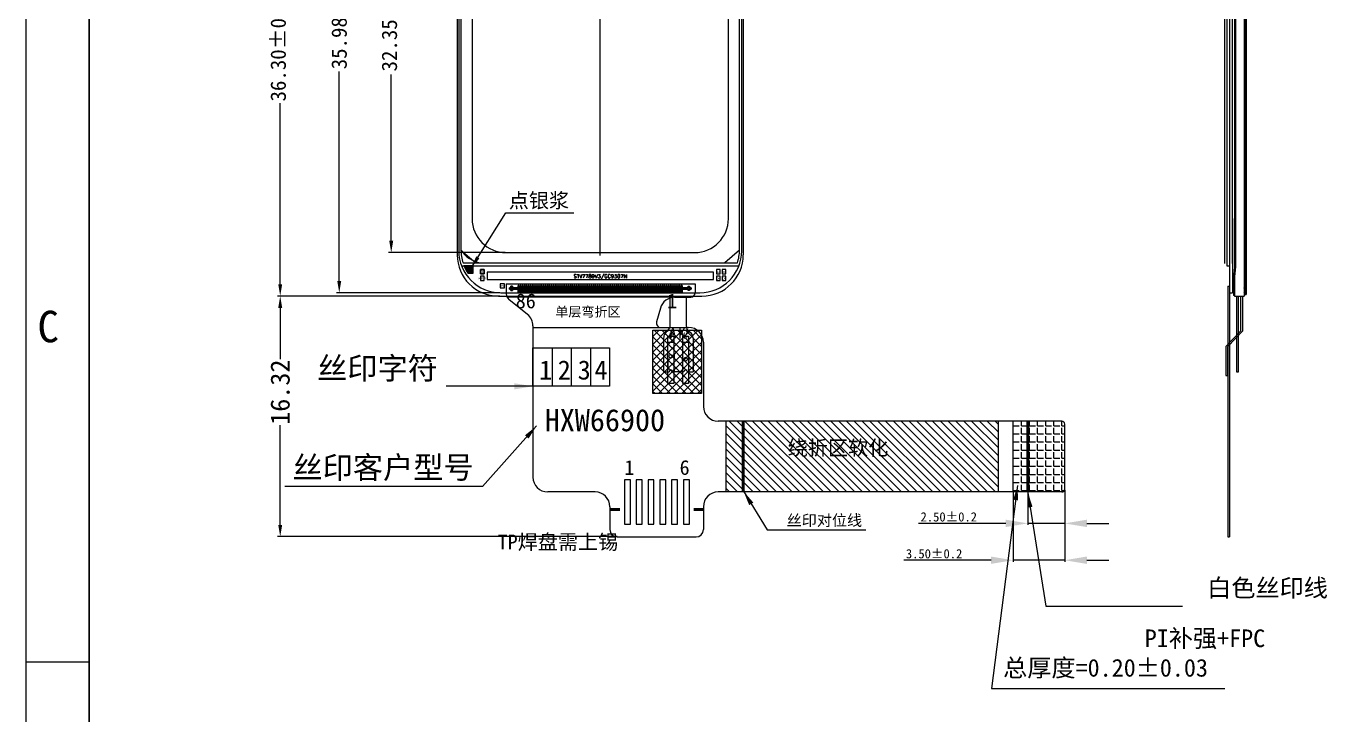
# Model space of a CAD drawing. Header units: inches. Extents: x 153 to 1143, y -4327 to -277.
# Drawn here: x 153.1 to 241.4, y -372.8 to -326.1 of the extents above; entities that cross this region are included whole.
import ezdxf

# ---------------------------------------------------------------- set-up
doc = ezdxf.new("R2010")
doc.units = ezdxf.units.IN
doc.header["$MEASUREMENT"] = 0
doc.linetypes.add('ACISOTGB', pattern=[9, 4, -1, 1, -1, 1, -1])
for name, color, linetype in [('', 7, 'Continuous'), ('5剖面线层', 2, 'Continuous'), ('dim', 4, 'Continuous'), ('din', 6, 'Continuous'), ('FPC', 50, 'Continuous'), ('GATE.drawing', 3, 'Continuous'), ('ITO.drawing', 6, 'Continuous'), ('LAYOUT.drawing', 3, 'Continuous'), ('OUTLINE.drawing', 5, 'Continuous')]:
    doc.layers.add(name, color=color, linetype=linetype)
doc.layers.add('BLU', color=2, linetype='Continuous', lineweight=5)
doc.styles.add('NOTE', font='ROMANS.shx', dxfattribs={"width": 0.8, "bigfont": 'EXTFONT.shx'})
doc.styles.get("Standard").update_dxf_attribs({"font": 'txt', "bigfont": 'gbcbig.shx'})
doc.styles.add('STYLE1', font='SimSun.ttf')
doc.styles.add('TITLE', font='arial.ttf')
doc.styles.add('宋体', font='SimSun.ttf')
doc.styles.add('汉字', font='SimSun.ttf')
doc.dimstyles.new('ISO-25$0', dxfattribs={"dimscale": 0.5, "dimtxt": 2, "dimasz": 3, "dimexe": 0.2, "dimexo": 0.1, "dimgap": 0.2, "dimtad": 1, "dimzin": 1, "dimdsep": 46, "dimtxsty": 'Standard', "dimcen": 2.5, "dimclrd": 3, "dimclre": 3, "dimclrt": 3, "dimadec": 0, "dimazin": 0, "dimtfac": 1, "dimtmove": 0, "dimatfit": 0, "dimfxl": 0.8, "dimlwd": 13, "dimlwe": 13, "dimarcsym": 0})
doc.dimstyles.new('ISO-25$7', dxfattribs={"dimscale": 0.5, "dimtxt": 2.5, "dimasz": 2, "dimexe": 0.65, "dimexo": 0, "dimtad": 0, "dimdsep": 46, "dimtxsty": 'TITLE', "dimcen": 1.6, "dimclrd": 7, "dimclre": 73, "dimclrt": 7, "dimazin": 0, "dimtfac": 1, "dimtofl": 0, "dimtmove": 0, "dimatfit": 0, "dimfxl": 1, "dimtolj": 1, "dimlwd": 9, "dimlwe": 9, "dimarcsym": 0})
doc.dimstyles.get("Standard").update_dxf_attribs({"dimtxt": 0.18, "dimasz": 0.18, "dimexe": 0.18, "dimexo": 0.0625, "dimgap": 0.09, "dimtad": 0, "dimtih": 1, "dimtoh": 1, "dimdec": 4, "dimzin": 0, "dimdsep": 46, "dimtxsty": 'Standard', "dimcen": 0.09, "dimadec": 0, "dimazin": 0, "dimtfac": 1, "dimtdec": 4, "dimtofl": 0, "dimtmove": 0, "dimatfit": 3, "dimfxl": 1, "dimtolj": 1, "dimtzin": 0, "dimarcsym": 0})
doc.dimstyles.new('STANDARD$7', dxfattribs={"dimtxt": 1.5, "dimasz": 1.25, "dimexe": 0.25, "dimexo": 0.25, "dimgap": 0.25, "dimtad": 0, "dimzin": 0, "dimdsep": 46, "dimtxsty": 'NOTE', "dimcen": 0.5, "dimclrd": 256, "dimclre": 5, "dimclrt": 256, "dimazin": 0, "dimtfac": 1, "dimtmove": 0, "dimatfit": 1, "dimfxl": 1, "dimtolj": 1, "dimtzin": 0, "dimarcsym": 1})
pattern_1 = [(45, (-342.711534, -1038.217596), (-0.01767766953, 0.01767766953), []), (45, (-342.693856, -1038.217596), (-0.01767766953, 0.01767766953), [0.0125, -0.00625])]

# ---------------------------------------------------------------- blocks, each defined once
blk = doc.blocks.new('*D5')
at = {"color": 3, "lineweight": -2, "transparency": 16777216}
for p, q in [((185.282, -344.392), (170.206, -344.392)), ((170.386, -345.192), (170.386, -348.672)), ((170.386, -359.908), (170.386, -353.149)), ((193.246, -360.708), (170.206, -360.708))]:
    blk.add_line(p, q, dxfattribs=at)
at = {"color": 3, "transparency": 16777216}
for points in [[(170.253, -345.192), (170.52, -345.192), (170.386, -344.392)], [(170.253, -359.908), (170.52, -359.908), (170.386, -360.708)]]:
    blk.add_solid(points, dxfattribs=at)
at = {"layer": 'Defpoints', "color": 0, "transparency": 16777216}
for p in [(185.345, -344.392), (170.386, -360.708), (193.309, -360.708)]:
    blk.add_point(p, dxfattribs=at)
at = {"color": 3, "transparency": 16777216, "insert": (170.386, -350.911), "char_height": 1.3, "attachment_point": 5, "rotation": 90, "style": '宋体'}
blk.add_mtext('\\A1;16.32', dxfattribs=at)
blk = doc.blocks.new('*D8')
at = {"color": 3, "lineweight": -2, "transparency": 16777216}
for p, q in [((185.571, -308.092), (170.206, -308.092)), ((170.386, -308.892), (170.386, -321.181)), ((170.386, -343.592), (170.386, -331.304)), ((185.282, -344.392), (170.206, -344.392))]:
    blk.add_line(p, q, dxfattribs=at)
at = {"color": 3, "transparency": 16777216}
for points in [[(170.253, -308.892), (170.52, -308.892), (170.386, -308.092)], [(170.253, -343.592), (170.52, -343.592), (170.386, -344.392)]]:
    blk.add_solid(points, dxfattribs=at)
at = {"layer": 'Defpoints', "color": 0, "transparency": 16777216}
for p in [(185.634, -308.092), (170.386, -344.392), (185.345, -344.392)]:
    blk.add_point(p, dxfattribs=at)
at = {"color": 3, "transparency": 16777216, "insert": (170.386, -326.242), "char_height": 1.3, "attachment_point": 5, "rotation": 90, "style": '宋体'}
blk.add_mtext('\\A1;{\\H0.8x;36.30%%P0.1(BL)}', dxfattribs=at)
blk = doc.blocks.new('*D9')
at = {"color": 3, "lineweight": -2, "transparency": 16777216}
for p, q in [((185.329, -308.191), (174.207, -308.191)), ((174.387, -308.991), (174.387, -323.204)), ((174.387, -343.373), (174.387, -329.161)), ((185.282, -344.173), (174.207, -344.173))]:
    blk.add_line(p, q, dxfattribs=at)
at = {"color": 3, "transparency": 16777216}
for points in [[(174.254, -308.991), (174.521, -308.991), (174.387, -308.191)], [(174.254, -343.373), (174.521, -343.373), (174.387, -344.173)]]:
    blk.add_solid(points, dxfattribs=at)
at = {"layer": 'Defpoints', "color": 0, "transparency": 16777216}
for p in [(185.391, -308.191), (174.387, -344.173), (185.345, -344.173)]:
    blk.add_point(p, dxfattribs=at)
at = {"color": 3, "transparency": 16777216, "insert": (174.387, -326.182), "char_height": 1.3, "attachment_point": 5, "rotation": 90, "style": '宋体'}
blk.add_mtext('\\A1;{\\H0.8x;35.98LCD}', dxfattribs=at)
blk = doc.blocks.new('*D10')
at = {"color": 3, "lineweight": -2, "transparency": 16777216}
for p, q in [((185.701, -309.091), (177.733, -309.091)), ((177.913, -309.891), (177.913, -321.168)), ((177.913, -340.643), (177.913, -329.367)), ((185.632, -341.443), (177.733, -341.443))]:
    blk.add_line(p, q, dxfattribs=at)
at = {"color": 3, "transparency": 16777216}
for points in [[(177.78, -309.891), (178.046, -309.891), (177.913, -309.091)], [(177.78, -340.643), (178.046, -340.643), (177.913, -341.443)]]:
    blk.add_solid(points, dxfattribs=at)
at = {"layer": 'Defpoints', "color": 0, "transparency": 16777216}
for p in [(185.764, -309.091), (177.913, -341.443), (185.695, -341.443)]:
    blk.add_point(p, dxfattribs=at)
at = {"color": 3, "transparency": 16777216, "insert": (177.913, -325.267), "char_height": 1.3, "attachment_point": 5, "rotation": 90, "style": '宋体'}
blk.add_mtext('\\A1;{\\H0.8x;32.35LCD/AA}', dxfattribs=at)
blk = doc.blocks.new('et_pad')
at = {"layer": 'GATE.drawing', "color": 3}
blk.add_lwpolyline([(-0.125, -0.15), (0.125, -0.15), (0.125, 0.15), (-0.125, 0.15), (-0.125, -0.15)], close=True, dxfattribs=at)
blk = doc.blocks.new('plg_left')
at = {"layer": 'OUTLINE.drawing'}
blk.add_lwpolyline([(0.07863, 1.57643), (0.32863, 1.57643), (0.32863, 1.87643), (0.07863, 1.87643), (0.07863, 1.57643)], close=True, dxfattribs=at)
for p in [(0.20363, 1.72643), (0.20363, 1.27643)]:
    blk.add_blockref('et_pad', p)
at = {"rotation": 90}
blk.add_blockref('et_pad', (1.56653, 0.77143), dxfattribs=at)
blk = doc.blocks.new('plg_right')
at = {"row_count": 2, "column_count": 2, "row_spacing": 0.45, "column_spacing": 0.4}
blk.add_blockref('et_pad', (-0.04479, -0.06656), dxfattribs=at)
blk = doc.blocks.new('A$C1F9D72D8')
at = {"layer": '5剖面线层'}
h = blk.add_hatch(color=3, dxfattribs=at)
h.dxf.hatch_style = 1
h.paths.add_polyline_path([(-9.24452, -17.076), (-9.24222, -17.08161), (-9.23907, -17.08927), (-9.2359, -17.09689), (-9.23268, -17.10455), (-9.22948, -17.11211), (-9.22621, -17.11977), (-9.22291, -17.12745), (-9.21964, -17.13497), (-9.21632, -17.14256), (-9.21298, -17.15014), (-9.20962, -17.15767), (-9.20619, -17.1653), (-9.20278, -17.17284), (-9.19935, -17.18037), (-9.19589, -17.18791), (-9.19242, -17.19538), (-9.18891, -17.20289), (-9.18538, -17.21038), (-9.18183, -17.21786), (-9.17823, -17.22537), (-9.17464, -17.23283), (-9.17101, -17.24028), (-9.16739, -17.24769), (-9.16001, -17.26257), (-9.1563, -17.26997), (-9.15257, -17.27736), (-9.14882, -17.28471), (-9.14504, -17.29208), (-9.14125, -17.29941), (-9.13741, -17.30678), (-9.13352, -17.31418), (-9.12966, -17.32151), (-9.1258, -17.32875), (-9.1219, -17.33602), (-9.11794, -17.34334), (-9.11396, -17.35065), (-9.10998, -17.35791), (-9.10597, -17.36516), (-9.10193, -17.37243), (-9.0979, -17.37963), (-9.09385, -17.3868), (-9.08976, -17.394), (-9.08566, -17.40116), (-9.0815, -17.40836), (-9.0773, -17.41559), (-9.07312, -17.42275), (-9.06893, -17.42985), (-9.06471, -17.43697), (-9.06047, -17.44408), (-9.05622, -17.45115), (-9.05191, -17.45826), (-9.04759, -17.46534), (-9.04328, -17.47236), (-9.0389, -17.47944), (-9.03451, -17.48649), (-9.03013, -17.49348), (-9.02573, -17.50045), (-9.02124, -17.50751), (-9.01676, -17.51451), (-9.0123, -17.52144), (-9.00782, -17.52837), (-9.00327, -17.53533), (-8.99874, -17.54222), (-8.99415, -17.54915), (-8.98955, -17.55608), (-8.98496, -17.56292), (-8.98031, -17.56982), (-8.97611, -17.576), (-8.6275, -17.576), (-8.6275, -17.076)])
at = {"layer": '', "color": 1, "linetype": 'ACISOTGB', "ltscale": 0.1}
for p, q in [((0, -16.176), (0, 16.176)), ((-8.6946, 0), (8.6946, 0))]:
    blk.add_line(p, q, dxfattribs=at)
at = {"layer": '', "color": 4}
blk.add_lwpolyline([(-7.6775, -18.006), (7.6775, -18.006), (7.6775, -17.493), (-7.6775, -17.493)], close=True, dxfattribs=at)
at = {"layer": '', "color": 6}
for points in [[(-5.56, -18.806), (-5.49, -18.806), (-5.49, -18.406), (-5.56, -18.406)], [(-5.43, -18.806), (-5.36, -18.806), (-5.36, -18.406), (-5.43, -18.406)], [(-5.3, -18.806), (-5.23, -18.806), (-5.23, -18.406), (-5.3, -18.406)], [(-5.17, -18.806), (-5.1, -18.806), (-5.1, -18.406), (-5.17, -18.406)], [(-5.04, -18.806), (-4.97, -18.806), (-4.97, -18.406), (-5.04, -18.406)], [(-4.91, -18.806), (-4.84, -18.806), (-4.84, -18.406), (-4.91, -18.406)], [(-4.78, -18.806), (-4.71, -18.806), (-4.71, -18.406), (-4.78, -18.406)], [(-4.65, -18.806), (-4.58, -18.806), (-4.58, -18.406), (-4.65, -18.406)], [(-4.52, -18.806), (-4.45, -18.806), (-4.45, -18.406), (-4.52, -18.406)], [(-4.39, -18.806), (-4.32, -18.806), (-4.32, -18.406), (-4.39, -18.406)], [(-4.26, -18.806), (-4.19, -18.806), (-4.19, -18.406), (-4.26, -18.406)], [(-4.13, -18.806), (-4.06, -18.806), (-4.06, -18.406), (-4.13, -18.406)], [(-4, -18.806), (-3.93, -18.806), (-3.93, -18.406), (-4, -18.406)], [(-3.87, -18.806), (-3.8, -18.806), (-3.8, -18.406), (-3.87, -18.406)], [(-3.74, -18.806), (-3.67, -18.806), (-3.67, -18.406), (-3.74, -18.406)], [(-3.61, -18.806), (-3.54, -18.806), (-3.54, -18.406), (-3.61, -18.406)], [(-3.48, -18.806), (-3.41, -18.806), (-3.41, -18.406), (-3.48, -18.406)], [(-3.35, -18.806), (-3.28, -18.806), (-3.28, -18.406), (-3.35, -18.406)], [(-3.22, -18.806), (-3.15, -18.806), (-3.15, -18.406), (-3.22, -18.406)], [(-3.09, -18.806), (-3.02, -18.806), (-3.02, -18.406), (-3.09, -18.406)], [(-2.96, -18.806), (-2.89, -18.806), (-2.89, -18.406), (-2.96, -18.406)], [(-2.83, -18.806), (-2.76, -18.806), (-2.76, -18.406), (-2.83, -18.406)], [(-2.7, -18.806), (-2.63, -18.806), (-2.63, -18.406), (-2.7, -18.406)], [(-2.57, -18.806), (-2.5, -18.806), (-2.5, -18.406), (-2.57, -18.406)], [(-2.44, -18.806), (-2.37, -18.806), (-2.37, -18.406), (-2.44, -18.406)], [(-2.31, -18.806), (-2.24, -18.806), (-2.24, -18.406), (-2.31, -18.406)], [(-2.18, -18.806), (-2.11, -18.806), (-2.11, -18.406), (-2.18, -18.406)], [(-2.05, -18.806), (-1.98, -18.806), (-1.98, -18.406), (-2.05, -18.406)], [(-1.92, -18.806), (-1.85, -18.806), (-1.85, -18.406), (-1.92, -18.406)], [(-1.79, -18.806), (-1.72, -18.806), (-1.72, -18.406), (-1.79, -18.406)], [(-1.66, -18.806), (-1.59, -18.806), (-1.59, -18.406), (-1.66, -18.406)], [(-1.53, -18.806), (-1.46, -18.806), (-1.46, -18.406), (-1.53, -18.406)], [(-1.4, -18.806), (-1.33, -18.806), (-1.33, -18.406), (-1.4, -18.406)], [(-1.27, -18.806), (-1.2, -18.806), (-1.2, -18.406), (-1.27, -18.406)], [(-1.14, -18.806), (-1.07, -18.806), (-1.07, -18.406), (-1.14, -18.406)], [(-1.01, -18.806), (-0.94, -18.806), (-0.94, -18.406), (-1.01, -18.406)], [(-0.88, -18.806), (-0.81, -18.806), (-0.81, -18.406), (-0.88, -18.406)], [(-0.75, -18.806), (-0.68, -18.806), (-0.68, -18.406), (-0.75, -18.406)], [(-0.62, -18.806), (-0.55, -18.806), (-0.55, -18.406), (-0.62, -18.406)], [(-0.49, -18.806), (-0.42, -18.806), (-0.42, -18.406), (-0.49, -18.406)], [(-0.36, -18.806), (-0.29, -18.806), (-0.29, -18.406), (-0.36, -18.406)], [(-0.23, -18.806), (-0.16, -18.806), (-0.16, -18.406), (-0.23, -18.406)], [(-0.1, -18.806), (-0.03, -18.806), (-0.03, -18.406), (-0.1, -18.406)], [(0.03, -18.806), (0.1, -18.806), (0.1, -18.406), (0.03, -18.406)], [(0.16, -18.806), (0.23, -18.806), (0.23, -18.406), (0.16, -18.406)], [(0.29, -18.806), (0.36, -18.806), (0.36, -18.406), (0.29, -18.406)], [(0.42, -18.806), (0.49, -18.806), (0.49, -18.406), (0.42, -18.406)], [(0.55, -18.806), (0.62, -18.806), (0.62, -18.406), (0.55, -18.406)], [(0.68, -18.806), (0.75, -18.806), (0.75, -18.406), (0.68, -18.406)], [(0.81, -18.806), (0.88, -18.806), (0.88, -18.406), (0.81, -18.406)], [(0.94, -18.806), (1.01, -18.806), (1.01, -18.406), (0.94, -18.406)], [(1.07, -18.806), (1.14, -18.806), (1.14, -18.406), (1.07, -18.406)], [(1.2, -18.806), (1.27, -18.806), (1.27, -18.406), (1.2, -18.406)], [(1.33, -18.806), (1.4, -18.806), (1.4, -18.406), (1.33, -18.406)], [(1.46, -18.806), (1.53, -18.806), (1.53, -18.406), (1.46, -18.406)], [(1.59, -18.806), (1.66, -18.806), (1.66, -18.406), (1.59, -18.406)], [(1.72, -18.806), (1.79, -18.806), (1.79, -18.406), (1.72, -18.406)], [(1.85, -18.806), (1.92, -18.806), (1.92, -18.406), (1.85, -18.406)], [(1.98, -18.806), (2.05, -18.806), (2.05, -18.406), (1.98, -18.406)], [(2.11, -18.806), (2.18, -18.806), (2.18, -18.406), (2.11, -18.406)], [(2.24, -18.806), (2.31, -18.806), (2.31, -18.406), (2.24, -18.406)], [(2.37, -18.806), (2.44, -18.806), (2.44, -18.406), (2.37, -18.406)], [(2.5, -18.806), (2.57, -18.806), (2.57, -18.406), (2.5, -18.406)], [(2.63, -18.806), (2.7, -18.806), (2.7, -18.406), (2.63, -18.406)], [(2.76, -18.806), (2.83, -18.806), (2.83, -18.406), (2.76, -18.406)], [(2.89, -18.806), (2.96, -18.806), (2.96, -18.406), (2.89, -18.406)], [(3.02, -18.806), (3.09, -18.806), (3.09, -18.406), (3.02, -18.406)], [(3.15, -18.806), (3.22, -18.806), (3.22, -18.406), (3.15, -18.406)], [(3.28, -18.806), (3.35, -18.806), (3.35, -18.406), (3.28, -18.406)], [(3.41, -18.806), (3.48, -18.806), (3.48, -18.406), (3.41, -18.406)], [(3.54, -18.806), (3.61, -18.806), (3.61, -18.406), (3.54, -18.406)], [(3.67, -18.806), (3.74, -18.806), (3.74, -18.406), (3.67, -18.406)], [(3.8, -18.806), (3.87, -18.806), (3.87, -18.406), (3.8, -18.406)], [(3.93, -18.806), (4, -18.806), (4, -18.406), (3.93, -18.406)], [(4.06, -18.806), (4.13, -18.806), (4.13, -18.406), (4.06, -18.406)], [(4.19, -18.806), (4.26, -18.806), (4.26, -18.406), (4.19, -18.406)], [(4.32, -18.806), (4.39, -18.806), (4.39, -18.406), (4.32, -18.406)], [(4.45, -18.806), (4.52, -18.806), (4.52, -18.406), (4.45, -18.406)], [(4.58, -18.806), (4.65, -18.806), (4.65, -18.406), (4.58, -18.406)], [(4.71, -18.806), (4.78, -18.806), (4.78, -18.406), (4.71, -18.406)], [(4.84, -18.806), (4.91, -18.806), (4.91, -18.406), (4.84, -18.406)], [(4.97, -18.806), (5.04, -18.806), (5.04, -18.406), (4.97, -18.406)], [(5.1, -18.806), (5.17, -18.806), (5.17, -18.406), (5.1, -18.406)], [(5.23, -18.806), (5.3, -18.806), (5.3, -18.406), (5.23, -18.406)], [(5.36, -18.806), (5.43, -18.806), (5.43, -18.406), (5.36, -18.406)], [(5.49, -18.806), (5.56, -18.806), (5.56, -18.406), (5.49, -18.406)]]:
    blk.add_lwpolyline(points, close=True, dxfattribs=at)
at = {"color": 6}
blk.add_lwpolyline([(-8.1275, -17.326), (-7.8775, -17.326), (-7.8775, -17.626), (-8.1275, -17.626)], close=True, dxfattribs=at)
at = {"layer": 'GATE.drawing', "color": 3}
blk.add_lwpolyline([(-9.24452, -17.076), (-9.24222, -17.08161), (-9.23907, -17.08927), (-9.2359, -17.09689), (-9.23268, -17.10455), (-9.22948, -17.11211), (-9.22621, -17.11977), (-9.22291, -17.12745), (-9.21964, -17.13497), (-9.21632, -17.14256), (-9.21298, -17.15014), (-9.20962, -17.15767), (-9.20619, -17.1653), (-9.20278, -17.17284), (-9.19935, -17.18037), (-9.19589, -17.18791), (-9.19242, -17.19538), (-9.18891, -17.20289), (-9.18538, -17.21038), (-9.18183, -17.21786), (-9.17823, -17.22537), (-9.17464, -17.23283), (-9.17101, -17.24028), (-9.16739, -17.24769), (-9.16001, -17.26257), (-9.1563, -17.26997), (-9.15257, -17.27736), (-9.14882, -17.28471), (-9.14504, -17.29208), (-9.14125, -17.29941), (-9.13741, -17.30678), (-9.13352, -17.31418), (-9.12966, -17.32151), (-9.1258, -17.32875), (-9.1219, -17.33602), (-9.11794, -17.34334), (-9.11396, -17.35065), (-9.10998, -17.35791), (-9.10597, -17.36516), (-9.10193, -17.37243), (-9.0979, -17.37963), (-9.09385, -17.3868), (-9.08976, -17.394), (-9.08566, -17.40116), (-9.0815, -17.40836), (-9.0773, -17.41559), (-9.07312, -17.42275), (-9.06893, -17.42985), (-9.06471, -17.43697), (-9.06047, -17.44408), (-9.05622, -17.45115), (-9.05191, -17.45826), (-9.04759, -17.46534), (-9.04328, -17.47236), (-9.0389, -17.47944), (-9.03451, -17.48649), (-9.03013, -17.49348), (-9.02573, -17.50045), (-9.02124, -17.50751), (-9.01676, -17.51451), (-9.0123, -17.52144), (-9.00782, -17.52837), (-9.00327, -17.53533), (-8.99874, -17.54222), (-8.99415, -17.54915), (-8.98955, -17.55608), (-8.98496, -17.56292), (-8.98031, -17.56982), (-8.97611, -17.576), (-8.6275, -17.576), (-8.6275, -17.076), (-9.24452, -17.076)], close=True, dxfattribs=at)
at = {"layer": 'ITO.drawing', "color": 3}
blk.add_lwpolyline([(-8.72523, -17.076), (-9.24337, -17.0788), (-9.24452, -17.076), (-9.24222, -17.08161), (-9.23907, -17.08927), (-9.2359, -17.09689), (-9.23268, -17.10455), (-9.22948, -17.11211), (-9.22621, -17.11977), (-9.22291, -17.12745), (-9.21964, -17.13497), (-9.21632, -17.14256), (-9.21298, -17.15014), (-9.20962, -17.15767), (-9.20619, -17.1653), (-9.20278, -17.17284), (-9.19935, -17.18037), (-9.19589, -17.18791), (-9.19242, -17.19538), (-9.18891, -17.20289), (-9.18538, -17.21038), (-9.18183, -17.21786), (-9.17823, -17.22537), (-9.17464, -17.23283), (-9.17101, -17.24028), (-9.16739, -17.24769), (-9.16001, -17.26257), (-9.1563, -17.26997), (-9.15257, -17.27736), (-9.14882, -17.28471), (-9.14504, -17.29208), (-9.14125, -17.29941), (-9.13741, -17.30678), (-9.13352, -17.31418), (-9.12966, -17.32151), (-9.1258, -17.32875), (-9.1219, -17.33602), (-9.11794, -17.34334), (-9.11396, -17.35065), (-9.10998, -17.35791), (-9.10597, -17.36516), (-9.10193, -17.37243), (-9.0979, -17.37963), (-9.09385, -17.3868), (-9.08976, -17.394), (-9.08566, -17.40116), (-9.0815, -17.40836), (-9.0773, -17.41559), (-9.07312, -17.42275), (-9.06893, -17.42985), (-9.06471, -17.43697), (-9.06047, -17.44408), (-9.05622, -17.45115), (-9.05191, -17.45826), (-9.04759, -17.46534), (-9.04328, -17.47236), (-9.0389, -17.47944), (-9.03451, -17.48649), (-9.03013, -17.49348), (-9.02573, -17.50045), (-9.02124, -17.50751), (-9.01676, -17.51451), (-9.0123, -17.52144), (-9.00782, -17.52837), (-9.00327, -17.53533), (-8.99874, -17.54222), (-8.99415, -17.54915), (-8.98955, -17.55608), (-8.98496, -17.56292), (-8.98031, -17.56982), (-8.97611, -17.576), (-8.6275, -17.576), (-8.6275, -17.076), (-8.72523, -17.076)], close=True, dxfattribs=at)
at = {"layer": 'LAYOUT.drawing', "color": 6}
for p, q in [((6.7446, 17.076), (-6.7446, 17.076)), ((6.7446, 17.076), (-6.7446, 17.076)), ((-9.5946, 14.226), (-9.5946, -16.056)), ((-9.5946, 14.226), (-9.5946, -16.056)), ((9.5946, -16.056), (9.5946, 14.226)), ((9.5946, -16.056), (9.5946, 14.226)), ((-9.40582, -17.076), (9.40582, -17.076)), ((-6.7446, -18.906), (6.7446, -18.906))]:
    blk.add_line(p, q, dxfattribs=at)
for centre, start, end in [((-6.7446, 14.226), 90, 180), ((6.7446, 14.226), 0, 90), ((-6.7446, -16.056), 180, 270), ((6.7446, -16.056), 270, 0)]:
    blk.add_arc(centre, 2.85, start, end, dxfattribs=at)
at = {"layer": 'OUTLINE.drawing', "color": 6}
for p, q in [((6.3946, 16.176), (-6.3946, 16.176)), ((-8.6946, 13.876), (-8.6946, -13.876)), ((8.6946, -13.876), (8.6946, 13.876)), ((-6.3946, -16.176), (6.3946, -16.176))]:
    blk.add_line(p, q, dxfattribs=at)
for points in [[(-5.96, -18.456), (-6.06, -18.456), (-6.06, -18.556), (-6.16, -18.556), (-6.16, -18.656), (-6.06, -18.656), (-6.06, -18.756), (-5.96, -18.756), (-5.96, -18.656), (-5.56, -18.656), (-5.56, -18.556), (-5.96, -18.556), (-5.96, -18.456)], [(5.96, -18.456), (6.06, -18.456), (6.06, -18.556), (6.16, -18.556), (6.16, -18.656), (6.06, -18.656), (6.06, -18.756), (5.96, -18.756), (5.96, -18.656), (5.56, -18.656), (5.56, -18.556), (5.96, -18.556), (5.96, -18.456)]]:
    blk.add_lwpolyline(points, close=True, dxfattribs=at)
for centre, start, end in [((-6.3946, 13.876), 90, 180), ((6.3946, 13.876), 0, 90), ((-6.3946, -13.876), 180, 270), ((6.3946, -13.876), 270, 0)]:
    blk.add_arc(centre, 2.3, start, end, dxfattribs=at)
at = {"color": 6}
for name, p in [('plg_left', (-8.20613, -19.20243)), ('plg_right', (8.04729, -17.85944))]:
    blk.add_blockref(name, p, dxfattribs=at)
at = {"layer": '', "color": 0, "char_height": 1, "width": 0.3898545, "attachment_point": 1}
for s, insert in [('{\\fSimSun|b0|i0|c134|p2;86}', (-5.73296, -18.95543)), ('{\\fSimSun|b0|i0|c134|p2;1}', (4.53408, -18.95543))]:
    blk.add_mtext(s, dxfattribs=dict(at, insert=insert))
at = {"color": 0, "linetype": 'Continuous', "insert": (-9.05519, -17.17798), "char_height": 0.2, "attachment_point": 1}
blk.add_mtext('{\\fMicrosoft YaHei|b0|i0|c134|p34;Ag}', dxfattribs=at)
at = {"color": 6, "linetype": 'Continuous', "attachment_point": 1}
for s, insert, char_height in [('\\fMicrosoft YaHei|b0|i0|c134|p0;GE', (-8.11239, -17.40701), 0.13), ('{\\C1;STV7789V3/}GC9307N', (-1.80792, -17.65838), 0.25), ('\\fMicrosoft YaHei|b0|i0|c134|p0;GO', (7.8775, -17.43243), 0.13), ('\\fMicrosoft YaHei|b0|i0|c134|p0;DG', (8.2775, -17.42756), 0.13), ('\\fMicrosoft YaHei|b0|i0|c134|p0;VCOM', (-8.28665, -17.86192), 0.13), ('\\fMicrosoft YaHei|b0|i0|c134|p0;sw', (-6.74904, -18.35009), 0.13), ('\\fMicrosoft YaHei|b0|i0|c134|p0;DR', (7.89102, -17.86605), 0.13), ('\\fMicrosoft YaHei|b0|i0|c134|p0;DB', (8.29419, -17.85954), 0.13)]:
    blk.add_mtext(s, dxfattribs=dict(at, insert=insert, char_height=char_height))
blk = doc.blocks.new('A$C39B32D12')
at = {"layer": 'BLU', "color": 0, "lineweight": 5}
for p, q in [((-0.3, 3.056), (-0.3, 5.13)), ((0.8, 3.056), (0.8, 5.13)), ((-0.638, 2.586), (-0.512, 2.74)), ((1.138, 2.586), (0.912, 2.74)), ((-0.75, 2.27), (-0.75, 0)), ((-0.45, 1.2), (-0.45, 2)), ((-0.45, 2), (-0.05, 2)), ((-0.05, 2), (-0.05, 1.2)), ((0.55, 2), (0.95, 2)), ((0.55, 1), (0.55, 2)), ((0.95, 2), (0.95, 1)), ((1.25, 2.27), (1.25, 0)), ((-0.45, 0.9), (-0.45, 0.15)), ((-0.05, 0.9), (-0.05, 0.15)), ((0.55, 0.15), (0.55, 0.7)), ((0.875, 0), (1.25, 0)), ((0.95, 0.7), (0.95, 0.15)), ((-0.75, 0), (-0.375, 0))]:
    blk.add_line(p, q, dxfattribs=at)
at = {"layer": 'BLU', "color": 0, "lineweight": 5, "ltscale": 2}
blk.add_lwpolyline([(0.625, 0), (-0.125, 0)], dxfattribs=at)
at = {"layer": 'BLU', "color": 0, "lineweight": 5}
for centre in [(-0.25, 1.05), (0.75, 0.85)]:
    blk.add_circle(centre, 0.125, dxfattribs=at)
for centre, radius, start, end in [((-0.913, 3.239), 0.64, 308.80342, 343.36404), ((1.3, 3.056), 0.5, 180, 219.15389), ((-0.25, 2.27), 0.5, 140.84611, 180), ((0.75, 2.27), 0.5, 0, 39.15389), ((-0.25, 1.05), 0.25, 143.1301, 216.8699), ((-0.25, 1.05), 0.25, 323.1301, 36.8699), ((0.75, 0.85), 0.25, 143.1301, 216.8699), ((0.75, 0.85), 0.25, 323.1301, 36.8699), ((-0.25, 0), 0.25, 143.1301, 180), ((-0.25, 0), 0.125, 0, 180), ((-0.25, 0), 0.25, 0, 36.8699), ((0.75, 0), 0.25, 143.1301, 180), ((0.75, 0), 0.125, 0, 180), ((0.75, 0), 0.25, 0, 36.8699)]:
    blk.add_arc(centre, radius, start, end, dxfattribs=at)
at = {"layer": 'BLU', "color": 0, "lineweight": 5, "style": '宋体'}
for s, p in [('A', (-0.356, 2.255)), ('K', (0.263, 2.252))]:
    blk.add_text(s, height=0.694, dxfattribs=at).set_placement(p)
blk = doc.blocks.new('A$C644366BB')
at = {"color": 0}
for p, q in [((-6.9, 17.175), (6.9, 17.175)), ((-9.7, 14.375), (-9.7, -16.325)), ((9.7, 14.375), (9.7, -16.325)), ((-6.9, -19.125), (6.9, -19.125))]:
    blk.add_line(p, q, dxfattribs=at)
at = {"color": 1}
for p, q in [((0, -16.375), (0, 16.375)), ((-8.9, 0), (8.9, 0))]:
    blk.add_line(p, q, dxfattribs=at)
at = {"color": 0}
for centre, start, end in [((-6.9, 14.375), 90, 180), ((6.9, 14.375), 0, 90), ((-6.9, -16.325), 180, 270), ((6.9, -16.325), 270, 0)]:
    blk.add_arc(centre, 2.8, start, end, dxfattribs=at)
blk = doc.blocks.new('A$C6E5D1AD4')
at = {"layer": 'dim'}
h = blk.add_hatch(dxfattribs=at)
h.set_pattern_fill('ANSI33', color=0, scale=0.1, style=0)
h.set_pattern_definition(pattern_1)
h.paths.add_polyline_path([(0.295, -0.6), (0.345, -0.6), (0.345, -0.1), (0.295, -0.1)])
h = blk.add_hatch(dxfattribs=at)
h.set_pattern_fill('ANSI33', color=0, scale=0.1, style=0)
h.set_pattern_definition(pattern_1)
h.paths.add_polyline_path([(0.295, -36.2), (0.345, -36.2), (0.345, -35.7), (0.295, -35.7)])
at = {"color": 0}
for p, q in [((-0.295, 0), (-0.295, -34.295)), ((-0.295, 0), (0.295, 0)), ((0.295, 0), (0.295, -36.3)), ((0.345, -0.1), (0.345, -36.2)), ((0.445, -0.1), (0.445, -36.2)), ((-0.295, -34.295), (-0.345, -34.995)), ((-0.345, -34.995), (-0.345, -36.3)), ((-0.345, -36.3), (0.295, -36.3))]:
    blk.add_line(p, q, dxfattribs=at)
at = {"color": 5}
for p, q in [((-0.355, -0.05), (-0.355, -34.293)), ((-0.355, -34.293), (-0.405, -34.993)), ((-0.405, -34.993), (-0.405, -36.25)), ((-0.345, -36.25), (-0.405, -36.25))]:
    blk.add_line(p, q, dxfattribs=at)
at = {"layer": 'dim', "color": 5}
blk.add_line((-0.295, -0.05), (-0.355, -0.05), dxfattribs=at)
at = {"layer": 'dim', "color": 0}
for p, q in [((0.295, -0.1), (0.445, -0.1)), ((0.295, -0.6), (0.345, -0.6)), ((-0.418, -34.75), (-0.435, -34.992)), ((-0.435, -34.992), (-0.435, -36.25)), ((-0.418, -34.75), (-0.388, -34.75)), ((0.295, -35.7), (0.345, -35.7)), ((-0.405, -36.25), (-0.435, -36.25)), ((-0.22, -36.3), (-0.22, -41.43)), ((-0.09, -41.43), (-0.09, -36.3)), ((0.295, -36.2), (0.445, -36.2)), ((-0.22, -41.43), (-0.09, -41.43))]:
    blk.add_line(p, q, dxfattribs=at)
blk = doc.blocks.new('*D21')
at = {"layer": 'Defpoints', "color": 0, "transparency": 16777216}
for p in [(220.089, -357.668), (223.589, -357.476), (223.589, -362.307)]:
    blk.add_point(p, dxfattribs=at)
at = {"layer": 'dim', "color": 3, "lineweight": 13, "transparency": 16777216}
for p, q in [((220.089, -357.718), (220.089, -362.407)), ((223.589, -357.526), (223.589, -362.407)), ((218.589, -362.307), (212.683, -362.307)), ((223.589, -362.307), (220.089, -362.307)), ((225.089, -362.307), (226.589, -362.307))]:
    blk.add_line(p, q, dxfattribs=at)
at = {"layer": 'dim', "color": 3, "transparency": 16777216}
for points in [[(218.589, -362.057), (218.589, -362.557), (220.089, -362.307)], [(225.089, -362.057), (225.089, -362.557), (223.589, -362.307)]]:
    blk.add_solid(points, dxfattribs=at)
at = {"layer": 'dim', "color": 3, "transparency": 16777216, "insert": (214.729, -361.872), "char_height": 1, "attachment_point": 5, "style": '宋体'}
blk.add_mtext('{\\H0.625x;3.50%%P0.2}', dxfattribs=at)
blk = doc.blocks.new('*D22')
at = {"layer": 'Defpoints', "color": 0, "transparency": 16777216}
for p in [(221.089, -357.668), (223.589, -357.476), (223.589, -359.808)]:
    blk.add_point(p, dxfattribs=at)
at = {"layer": 'dim', "color": 3, "lineweight": 13, "transparency": 16777216}
for p, q in [((221.089, -357.718), (221.089, -359.908)), ((223.589, -357.526), (223.589, -359.908)), ((219.589, -359.808), (213.675, -359.808)), ((223.589, -359.808), (221.089, -359.808)), ((225.089, -359.808), (226.589, -359.808))]:
    blk.add_line(p, q, dxfattribs=at)
at = {"layer": 'dim', "color": 3, "transparency": 16777216}
for points in [[(219.589, -359.558), (219.589, -360.058), (221.089, -359.808)], [(225.089, -359.558), (225.089, -360.058), (223.589, -359.808)]]:
    blk.add_solid(points, dxfattribs=at)
at = {"layer": 'dim', "color": 3, "transparency": 16777216, "insert": (215.725, -359.372), "char_height": 1, "attachment_point": 5, "style": '宋体'}
blk.add_mtext('{\\H0.625x;2.50%%P0.2}', dxfattribs=at)

msp = doc.modelspace()

# ---------------------------------------------------------------- hatches: boundary and pattern name
h = msp.add_hatch()
h.set_pattern_fill('ANSI37', color=2, scale=3, style=0)
h.set_pattern_definition([(45, (-535.14833, 91.4313), (-0.26516504, 0.26516504), []), (135, (-535.14833, 91.4313), (-0.26516504, -0.26516504), [])])
h.paths.add_polyline_path([(198.961, -346.715), (195.659, -346.715), (195.659, -351), (198.961, -351)])
h = msp.add_hatch()
h.set_pattern_fill('ANGLE', color=4, scale=2, style=0)
h.set_pattern_definition([(0, (-23.5507, -4.48324), (0, 0.55), [0.4, -0.15]), (90, (-23.5507, -4.48324), (-0.55, 3e-17), [0.4, -0.15])])
h.paths.add_polyline_path([(223.389, -352.876, -0.414214), (223.589, -353.076), (223.589, -357.476, -0.414214), (223.389, -357.676), (220.089, -357.676), (220.089, -352.876)])
at = {"layer": 'din'}
h = msp.add_hatch(dxfattribs=at)
h.set_pattern_fill('ANSI31', color=30, scale=3, style=0)
h.set_pattern_definition([(135, (470.0343, 0), (0.26516504, 0.26516504), [])])
h.paths.add_polyline_path([(219.089, -352.876), (219.089, -357.676), (200.597, -357.676), (200.597, -352.876)])
h.paths.add_polyline_path([(212.032, -353.938), (204.554, -353.938), (204.554, -355.749), (212.032, -355.749)], flags=24)

# ---------------------------------------------------------------- linework, layer by layer
at = {"layer": '', "color": 0}
for p, q in [((188.823, -347.912), (188.823, -350.512)), ((190.123, -347.912), (190.123, -350.512)), ((191.423, -347.912), (191.423, -350.512))]:
    msp.add_line(p, q, dxfattribs=at)
at = {"layer": '', "color": 6}
for points in [[(196.683, -347.121), (197.083, -347.121), (197.083, -350.321), (196.683, -350.321)], [(197.683, -347.121), (198.083, -347.121), (198.083, -350.321), (197.683, -350.321)]]:
    msp.add_lwpolyline(points, close=True, dxfattribs=at)
at = {"layer": '', "color": 0}
msp.add_lwpolyline([(187.523, -347.912), (192.723, -347.912), (192.723, -350.512), (187.523, -350.512)], close=True, dxfattribs=at)
at = {"lineweight": 0}
for p, q in [((153.146, -459.068), (153.146, -279.351)), ((157.425, -454.789), (157.425, -283.63)), ((157.425, -283.63), (157.425, -454.789)), ((157.425, -369.21), (153.146, -369.21)), ((155.849, -369.21), (153.146, -369.21)), ((157.282, -369.21), (155.849, -369.21))]:
    msp.add_line(p, q, dxfattribs=at)
at = {"color": 2}
for p, q in [((234.443, -342.193), (234.443, -308.341)), ((234.973, -342.193), (234.973, -308.341))]:
    msp.add_line(p, q, dxfattribs=at)
at = {"color": 6}
for p, q in [((234.573, -308.191), (234.573, -342.343)), ((234.773, -308.191), (234.773, -344.173)), ((234.973, -339.137), (234.973, -344.173)), ((234.573, -342.343), (234.773, -342.343)), ((234.773, -344.173), (234.973, -344.173))]:
    msp.add_line(p, q, dxfattribs=at)
for p, q in [((182.645, -341.273), (183.645, -342.143)), ((201.534, -341.273), (200.533, -342.143)), ((235.508, -344.373), (235.508, -346.773)), ((235.633, -344.373), (235.633, -346.773)), ((235.508, -346.773), (234.523, -347.821)), ((234.648, -347.821), (235.633, -346.773)), ((234.523, -347.821), (234.523, -349.771)), ((234.648, -347.821), (234.648, -349.771)), ((234.648, -349.771), (234.648, -347.821)), ((234.523, -349.771), (234.648, -349.771))]:
    msp.add_line(p, q)
at = {"color": 2}
msp.add_lwpolyline([(198.961, -351), (195.659, -351), (195.659, -346.715), (198.961, -346.715)], close=True, dxfattribs=at)
at = {"const_width": 0.2}
msp.add_lwpolyline([(201.789, -352.876), (201.789, -357.676)], dxfattribs=at)
at = {"color": 4}
msp.add_lwpolyline([(220.089, -357.676), (220.089, -352.876)], dxfattribs=at)
at = {"color": 0, "const_width": 0.2}
for points in [[(221.089, -357.676), (221.089, -352.876)], [(193.431, -358.861), (192.739, -358.861)], [(198.431, -358.861), (199.083, -358.861)]]:
    msp.add_lwpolyline(points, dxfattribs=at)
at = {"color": 1}
for points in [[(193.731, -359.861), (194.131, -359.861), (194.131, -356.861), (193.731, -356.861)], [(194.531, -359.861), (194.931, -359.861), (194.931, -356.861), (194.531, -356.861)], [(195.331, -359.861), (195.731, -359.861), (195.731, -356.861), (195.331, -356.861)], [(196.131, -359.861), (196.531, -359.861), (196.531, -356.861), (196.131, -356.861)], [(196.931, -359.861), (197.331, -359.861), (197.331, -356.861), (196.931, -356.861)], [(197.731, -359.861), (198.131, -359.861), (198.131, -356.861), (197.731, -356.861)]]:
    msp.add_lwpolyline(points, close=True, dxfattribs=at)
msp.add_arc((184.345, -340.133), 2.048, 213.84895, 259.05393)
at = {"layer": 'BLU', "color": 0, "lineweight": 5}
for p, q in [((196.383, -347.251), (196.383, -349.521)), ((196.495, -346.935), (196.621, -346.781)), ((196.683, -348.321), (196.683, -347.521)), ((196.683, -347.521), (197.083, -347.521)), ((197.083, -347.521), (197.083, -348.321)), ((197.683, -347.521), (198.083, -347.521)), ((197.683, -348.521), (197.683, -347.521)), ((198.271, -346.935), (198.045, -346.781)), ((198.083, -347.521), (198.083, -348.521)), ((198.383, -347.251), (198.383, -349.521)), ((196.683, -348.621), (196.683, -349.371)), ((197.083, -348.621), (197.083, -349.371)), ((197.683, -349.371), (197.683, -348.821)), ((198.083, -348.821), (198.083, -349.371)), ((196.383, -349.521), (196.758, -349.521)), ((198.008, -349.521), (198.383, -349.521))]:
    msp.add_line(p, q, dxfattribs=at)
at = {"layer": 'BLU', "color": 0, "lineweight": 5, "ltscale": 2}
msp.add_lwpolyline([(197.758, -349.521), (197.008, -349.521)], dxfattribs=at)
at = {"layer": 'BLU', "color": 0, "lineweight": 5}
for centre in [(196.883, -348.471), (197.883, -348.671)]:
    msp.add_circle(centre, 0.125, dxfattribs=at)
for centre, radius, start, end in [((196.22, -346.282), 0.64, 308.80342, 343.36404), ((198.433, -346.465), 0.5, 180, 219.15389), ((196.883, -347.251), 0.5, 140.84611, 180), ((197.883, -347.251), 0.5, 0, 39.15389), ((196.883, -348.471), 0.25, 143.1301, 216.8699), ((196.883, -348.471), 0.25, 323.1301, 36.8699), ((196.883, -349.521), 0.25, 143.1301, 180), ((196.883, -349.521), 0.25, 0, 36.8699), ((197.883, -348.671), 0.25, 143.1301, 216.8699), ((197.883, -349.521), 0.25, 143.1301, 180), ((197.883, -348.671), 0.25, 323.1301, 36.8699), ((197.883, -349.521), 0.25, 0, 36.8699), ((196.883, -349.521), 0.125, 0, 180), ((197.883, -349.521), 0.125, 0, 180)]:
    msp.add_arc(centre, radius, start, end, dxfattribs=at)
at = {"layer": 'din', "color": 30}
for p, q in [((185.714, -343.573), (198.534, -343.573)), ((185.714, -343.573), (185.714, -344.235)), ((198.534, -343.573), (198.534, -344.173)), ((234.648, -343.723), (234.648, -360.726)), ((234.648, -343.723), (234.773, -343.723)), ((234.773, -343.723), (234.773, -360.726)), ((197.149, -344.473), (185.775, -344.473)), ((187.153, -345.638), (185.899, -344.624)), ((197.135, -344.473), (198.234, -344.473)), ((196.172, -345.207), (195.912, -346.143)), ((187.523, -346.416), (187.523, -356.676)), ((187.523, -346.523), (196.464, -346.523)), ((196.202, -346.523), (198.083, -346.523)), ((199.083, -347.523), (199.083, -351.876)), ((223.389, -352.876), (200.083, -352.876)), ((200.597, -352.876), (200.597, -357.676)), ((223.589, -357.476), (223.589, -353.076)), ((191.739, -357.676), (188.523, -357.676)), ((223.389, -357.676), (200.083, -357.676)), ((192.739, -358.676), (192.739, -360.226)), ((199.083, -358.676), (199.083, -360.226)), ((193.239, -360.726), (198.583, -360.726)), ((234.648, -360.726), (234.773, -360.726))]:
    msp.add_line(p, q, dxfattribs=at)
for points in [[(186.529, -343.923), (185.929, -343.923), (185.929, -343.823), (186.529, -343.823)], [(197.649, -343.923), (198.249, -343.923), (198.249, -343.823), (197.649, -343.823)], [(219.089, -357.676), (219.089, -352.876)]]:
    msp.add_lwpolyline(points, dxfattribs=at)
for points in [[(186.129, -344.023), (186.029, -344.023), (186.029, -343.723), (186.129, -343.723)], [(186.529, -343.673), (186.599, -343.673), (186.599, -344.173), (186.529, -344.173)], [(186.659, -343.673), (186.729, -343.673), (186.729, -344.173), (186.659, -344.173)], [(186.789, -343.673), (186.859, -343.673), (186.859, -344.173), (186.789, -344.173)], [(186.919, -343.673), (186.989, -343.673), (186.989, -344.173), (186.919, -344.173)], [(187.049, -343.673), (187.119, -343.673), (187.119, -344.173), (187.049, -344.173)], [(187.179, -343.673), (187.249, -343.673), (187.249, -344.173), (187.179, -344.173)], [(187.309, -343.673), (187.379, -343.673), (187.379, -344.173), (187.309, -344.173)], [(187.439, -343.673), (187.509, -343.673), (187.509, -344.173), (187.439, -344.173)], [(187.569, -343.673), (187.639, -343.673), (187.639, -344.173), (187.569, -344.173)], [(187.699, -343.673), (187.769, -343.673), (187.769, -344.173), (187.699, -344.173)], [(187.829, -343.673), (187.899, -343.673), (187.899, -344.173), (187.829, -344.173)], [(187.959, -343.673), (188.029, -343.673), (188.029, -344.173), (187.959, -344.173)], [(188.089, -343.673), (188.159, -343.673), (188.159, -344.173), (188.089, -344.173)], [(188.219, -343.673), (188.289, -343.673), (188.289, -344.173), (188.219, -344.173)], [(188.349, -343.673), (188.419, -343.673), (188.419, -344.173), (188.349, -344.173)], [(188.479, -343.673), (188.549, -343.673), (188.549, -344.173), (188.479, -344.173)], [(188.609, -343.673), (188.679, -343.673), (188.679, -344.173), (188.609, -344.173)], [(188.739, -343.673), (188.809, -343.673), (188.809, -344.173), (188.739, -344.173)], [(188.869, -343.673), (188.939, -343.673), (188.939, -344.173), (188.869, -344.173)], [(188.999, -343.673), (189.069, -343.673), (189.069, -344.173), (188.999, -344.173)], [(189.129, -343.673), (189.199, -343.673), (189.199, -344.173), (189.129, -344.173)], [(189.259, -343.673), (189.329, -343.673), (189.329, -344.173), (189.259, -344.173)], [(189.389, -343.673), (189.459, -343.673), (189.459, -344.173), (189.389, -344.173)], [(189.519, -343.673), (189.589, -343.673), (189.589, -344.173), (189.519, -344.173)], [(189.649, -343.673), (189.719, -343.673), (189.719, -344.173), (189.649, -344.173)], [(189.779, -343.673), (189.849, -343.673), (189.849, -344.173), (189.779, -344.173)], [(189.909, -343.673), (189.979, -343.673), (189.979, -344.173), (189.909, -344.173)], [(190.039, -343.673), (190.109, -343.673), (190.109, -344.173), (190.039, -344.173)], [(190.169, -343.673), (190.239, -343.673), (190.239, -344.173), (190.169, -344.173)], [(190.299, -343.673), (190.369, -343.673), (190.369, -344.173), (190.299, -344.173)], [(190.429, -343.673), (190.499, -343.673), (190.499, -344.173), (190.429, -344.173)], [(190.559, -343.673), (190.629, -343.673), (190.629, -344.173), (190.559, -344.173)], [(190.689, -343.673), (190.759, -343.673), (190.759, -344.173), (190.689, -344.173)], [(190.819, -343.673), (190.889, -343.673), (190.889, -344.173), (190.819, -344.173)], [(190.949, -343.673), (191.019, -343.673), (191.019, -344.173), (190.949, -344.173)], [(191.079, -343.673), (191.149, -343.673), (191.149, -344.173), (191.079, -344.173)], [(191.209, -343.673), (191.279, -343.673), (191.279, -344.173), (191.209, -344.173)], [(191.339, -343.673), (191.409, -343.673), (191.409, -344.173), (191.339, -344.173)], [(191.469, -343.673), (191.539, -343.673), (191.539, -344.173), (191.469, -344.173)], [(191.599, -343.673), (191.669, -343.673), (191.669, -344.173), (191.599, -344.173)], [(191.729, -343.673), (191.799, -343.673), (191.799, -344.173), (191.729, -344.173)], [(191.859, -343.673), (191.929, -343.673), (191.929, -344.173), (191.859, -344.173)], [(191.989, -343.673), (192.059, -343.673), (192.059, -344.173), (191.989, -344.173)], [(192.119, -343.673), (192.189, -343.673), (192.189, -344.173), (192.119, -344.173)], [(192.249, -343.673), (192.319, -343.673), (192.319, -344.173), (192.249, -344.173)], [(192.379, -343.673), (192.449, -343.673), (192.449, -344.173), (192.379, -344.173)], [(192.509, -343.673), (192.579, -343.673), (192.579, -344.173), (192.509, -344.173)], [(192.639, -343.673), (192.709, -343.673), (192.709, -344.173), (192.639, -344.173)], [(192.769, -343.673), (192.839, -343.673), (192.839, -344.173), (192.769, -344.173)], [(192.899, -343.673), (192.969, -343.673), (192.969, -344.173), (192.899, -344.173)], [(193.029, -343.673), (193.099, -343.673), (193.099, -344.173), (193.029, -344.173)], [(193.159, -343.673), (193.229, -343.673), (193.229, -344.173), (193.159, -344.173)], [(193.289, -343.673), (193.359, -343.673), (193.359, -344.173), (193.289, -344.173)], [(193.419, -343.673), (193.489, -343.673), (193.489, -344.173), (193.419, -344.173)], [(193.549, -343.673), (193.619, -343.673), (193.619, -344.173), (193.549, -344.173)], [(193.679, -343.673), (193.749, -343.673), (193.749, -344.173), (193.679, -344.173)], [(193.809, -343.673), (193.879, -343.673), (193.879, -344.173), (193.809, -344.173)], [(193.939, -343.673), (194.009, -343.673), (194.009, -344.173), (193.939, -344.173)], [(194.069, -343.673), (194.139, -343.673), (194.139, -344.173), (194.069, -344.173)], [(194.199, -343.673), (194.269, -343.673), (194.269, -344.173), (194.199, -344.173)], [(194.329, -343.673), (194.399, -343.673), (194.399, -344.173), (194.329, -344.173)], [(194.459, -343.673), (194.529, -343.673), (194.529, -344.173), (194.459, -344.173)], [(194.589, -343.673), (194.659, -343.673), (194.659, -344.173), (194.589, -344.173)], [(194.719, -343.673), (194.789, -343.673), (194.789, -344.173), (194.719, -344.173)], [(194.849, -343.673), (194.919, -343.673), (194.919, -344.173), (194.849, -344.173)], [(194.979, -343.673), (195.049, -343.673), (195.049, -344.173), (194.979, -344.173)], [(195.109, -343.673), (195.179, -343.673), (195.179, -344.173), (195.109, -344.173)], [(195.239, -343.673), (195.309, -343.673), (195.309, -344.173), (195.239, -344.173)], [(195.369, -343.673), (195.439, -343.673), (195.439, -344.173), (195.369, -344.173)], [(195.499, -343.673), (195.569, -343.673), (195.569, -344.173), (195.499, -344.173)], [(195.629, -343.673), (195.699, -343.673), (195.699, -344.173), (195.629, -344.173)], [(195.759, -343.673), (195.829, -343.673), (195.829, -344.173), (195.759, -344.173)], [(195.889, -343.673), (195.959, -343.673), (195.959, -344.173), (195.889, -344.173)], [(196.019, -343.673), (196.089, -343.673), (196.089, -344.173), (196.019, -344.173)], [(196.149, -343.673), (196.219, -343.673), (196.219, -344.173), (196.149, -344.173)], [(196.279, -343.673), (196.349, -343.673), (196.349, -344.173), (196.279, -344.173)], [(196.409, -343.673), (196.479, -343.673), (196.479, -344.173), (196.409, -344.173)], [(196.539, -343.673), (196.609, -343.673), (196.609, -344.173), (196.539, -344.173)], [(196.669, -343.673), (196.739, -343.673), (196.739, -344.173), (196.669, -344.173)], [(196.799, -343.673), (196.869, -343.673), (196.869, -344.173), (196.799, -344.173)], [(196.929, -343.673), (196.999, -343.673), (196.999, -344.173), (196.929, -344.173)], [(197.059, -343.673), (197.129, -343.673), (197.129, -344.173), (197.059, -344.173)], [(197.189, -343.673), (197.259, -343.673), (197.259, -344.173), (197.189, -344.173)], [(197.319, -343.673), (197.389, -343.673), (197.389, -344.173), (197.319, -344.173)], [(197.449, -343.673), (197.519, -343.673), (197.519, -344.173), (197.449, -344.173)], [(197.579, -343.673), (197.649, -343.673), (197.649, -344.173), (197.579, -344.173)], [(198.149, -344.023), (198.049, -344.023), (198.049, -343.723), (198.149, -343.723)]]:
    msp.add_lwpolyline(points, close=True, dxfattribs=at)
for centre, radius, start, end in [((186.214, -344.235), 0.5, 180, 230.99449), ((197.135, -345.473), 1, 90, 164.52941), ((198.234, -344.173), 0.3, 270, 360), ((186.523, -346.416), 1, 0, 50.99449), ((196.202, -346.223), 0.3, 164.52941, 270), ((198.083, -347.523), 1, 0, 90), ((200.083, -351.876), 1, 180, 270), ((223.389, -353.076), 0.2, 360, 90), ((188.523, -356.676), 1, 180, 270), ((191.739, -358.676), 1, 0, 90), ((200.083, -358.676), 1, 90, 180), ((223.389, -357.476), 0.2, 270, 0), ((193.239, -360.226), 0.5, 180, 270), ((198.583, -360.226), 0.5, 270, 0)]:
    msp.add_arc(centre, radius, start, end, dxfattribs=at)
at = {"layer": 'LAYOUT.drawing', "color": 2}
msp.add_lwpolyline([(182.645, -311.041), (182.645, -341.273, 0.082203), (182.789, -342.143), (201.39, -342.143, 0.082203), (201.534, -341.273), (201.534, -311.041, 0.414214), (198.834, -308.341), (185.345, -308.341, 0.414214)], format="xyb", close=True, dxfattribs=at)

# ---------------------------------------------------------------- block references
at = {"layer": '', "color": 0}
msp.add_blockref('A$C1F9D72D8', (192.089, -325.267), dxfattribs=at)
for name, p in [('A$C644366BB', (192.089, -325.267)), ('A$C6E5D1AD4', (235.458, -308.092)), ('A$C39B32D12', (197.133, -349.522))]:
    msp.add_blockref(name, p)

# ---------------------------------------------------------------- texts
at = {"layer": '', "color": 7, "char_height": 1.5, "width": 16.40998, "attachment_point": 3}
for s, insert in [('{\\fSimSun|b0|i0|c134|p2;丝印字符}', (181.074, -348.536)), ('{\\fSimSun|b0|i0|c134|p2;HXW66900}', (196.487, -352.058))]:
    msp.add_mtext(s, dxfattribs=dict(at, insert=insert))
at = {"layer": '', "color": 0, "char_height": 1.3, "width": 1.3, "attachment_point": 1}
for s, insert in [('{\\fSimSun|b0|i0|c134|p2;1}', (187.939, -348.754)), ('{\\fSimSun|b0|i0|c134|p2;2}', (189.207, -348.754)), ('{\\fSimSun|b0|i0|c134|p2;3}', (190.56, -348.754)), ('{\\fSimSun|b0|i0|c134|p2;4}', (191.694, -348.754))]:
    msp.add_mtext(s, dxfattribs=dict(at, insert=insert))
at = {"lineweight": 0, "style": '宋体'}
msp.add_text('C ', height=2.1395, dxfattribs=at).set_placement((153.921, -347.527))
at = {"char_height": 1, "attachment_point": 1}
for s, insert, width in [('{\\fSimSun|b0|i0|c134|p2;点银浆}', (185.884, -337.41), 9.22891), ('{\\fSimSun|b0|i0|c134|p2;绕折区软化}', (204.804, -354.188), 12.40901)]:
    msp.add_mtext(s, dxfattribs=dict(at, insert=insert, width=width))
at = {"color": 1, "char_height": 1, "width": 6.87795, "attachment_point": 1}
for s, insert in [('{\\fSimSun|b0|i0|c134|p2;1}', (193.725, -355.518)), ('{\\fSimSun|b0|i0|c134|p2;6}', (197.47, -355.518))]:
    msp.add_mtext(s, dxfattribs=dict(at, insert=insert))
at = {"color": 6, "insert": (193.309, -360.57), "char_height": 1, "width": 12.40901, "attachment_point": 3}
msp.add_mtext('{\\fSimSun|b0|i0|c134|p2;TP焊盘需上锡}', dxfattribs=at)
at = {"layer": 'BLU', "color": 0, "lineweight": 5, "style": '宋体'}
for s, p in [('A', (196.705, -347.266)), ('K', (197.735, -347.269))]:
    msp.add_text(s, height=0.407, dxfattribs=at).set_placement(p)
at = {"layer": 'dim', "color": 0}
for s, insert, char_height, attachment_point in [('{\\fSimSun|b0|i0|c134|p2;丝印客户型号}', (171.222, -355.265), 1.5, 1), ('{\\fSimSun|b0|i0|c134|p2;丝印对位线}', (209.845, -359.225), 0.75, 3)]:
    msp.add_mtext(s, dxfattribs=dict(at, insert=insert, char_height=char_height, attachment_point=attachment_point))
at = {"layer": 'dim', "color": 3, "char_height": 1.2, "attachment_point": 1, "style": 'STYLE1'}
for s, insert in [('^I^I白色丝印线', (223.65, -363.581)), ('^I^IPI补强+FPC \\P总厚度{\\C1;=0.20%%P0.03}', (219.413, -367.001))]:
    msp.add_mtext(s, dxfattribs=dict(at, insert=insert))
at = {"layer": 'FPC', "color": 7, "lineweight": 5, "style": '汉字'}
msp.add_text('单层弯折区', height=0.65, dxfattribs=at).set_placement((189.037, -345.78))

# ---------------------------------------------------------------- dimensions: what is measured, and where the dimension line sits
for base, p1, p2, text, picture, middle in [((170.386, -344.392), (185.634, -308.092), (185.345, -344.392), '{\\H0.8x;<>%%P0.1(BL)}', '*D8', (170.386, -326.242)), ((174.387, -344.173), (185.391, -308.191), (185.345, -344.173), '{\\H0.8x;<>LCD}', '*D9', (174.387, -326.182)), ((177.913, -341.443), (185.764, -309.091), (185.695, -341.443), '{\\H0.8x;<>LCD/AA}', '*D10', (177.913, -325.267))]:
    dim = msp.add_linear_dim(base=base, p1=p1, p2=p2, angle=90, text=text, dimstyle='Standard', override={"dimtxt": 1.3, "dimasz": 0.8, "dimtih": 0, "dimtoh": 0, "dimdec": 2, "dimrnd": 0.005, "dimtxsty": '宋体', "dimclrd": 3, "dimclre": 3, "dimclrt": 3, "dimtdec": 2, "dimfxl": 0.2, "dimarcsym": 1})
    dim.commit()
    dim.dimension.update_dxf_attribs({"geometry": picture, "text_midpoint": middle})
dim = msp.add_linear_dim(base=(170.386, -360.708), p1=(185.345, -344.392), p2=(193.309, -360.708), angle=90, dimstyle='Standard', override={"dimtxt": 1.3, "dimasz": 0.8, "dimtih": 0, "dimtoh": 0, "dimdec": 2, "dimrnd": 0.005, "dimtxsty": '宋体', "dimclrd": 3, "dimclre": 3, "dimclrt": 3, "dimtdec": 2, "dimfxl": 0.2, "dimarcsym": 1})
dim.commit()
dim.dimension.update_dxf_attribs({"geometry": '*D5', "text_midpoint": (170.386, -350.911), "dimtype": 160})
at = {"layer": 'dim', "color": 3}
for base, p1, picture, middle in [((223.589, -362.307), (220.089, -357.668), '*D21', (214.729, -362.307)), ((223.589, -359.808), (221.089, -357.668), '*D22', (215.725, -359.808))]:
    dim = msp.add_linear_dim(base=base, p1=p1, p2=(223.589, -357.476), angle=180, text='{\\H0.625x;<>%%P0.2}', dimstyle='ISO-25$0', override={"dimtxsty": '宋体'}, dxfattribs=at)
    dim.commit()
    dim.dimension.update_dxf_attribs({"geometry": picture, "text_midpoint": middle, "dimtype": 160})

# ---------------------------------------------------------------- leaders
at = {"layer": '', "color": 0}
msp.add_leader([(187.523, -350.512), (181.642, -350.512)], dimstyle='STANDARD$7', override={"dimgap": 0.25, "dimtad": 0}, dxfattribs=at)
for points, dimstyle, override in [([(183.364, -342.445), (185.678, -338.748), (190.294, -338.748)], 'Standard', {"dimtxt": 1.3, "dimasz": 0.8, "dimgap": 0.09, "dimtad": 0, "dimdec": 2, "dimrnd": 0.005, "dimtxsty": '宋体', "dimclrd": 3, "dimclre": 3, "dimclrt": 3, "dimtdec": 2, "dimfxl": 0.2, "dimarcsym": 1}), ([(187.773, -353.198), (184.103, -357.315), (170.704, -357.315)], 'ISO-25$7', {"dimclrd": 3}), ([(201.806, -357.628), (203.405, -360.25), (210.104, -360.25)], 'ISO-25$7', {"dimclrd": 3})]:
    msp.add_leader(points, dimstyle=dimstyle, override=override)
at = {"color": 3}
for points in [[(220.388, -357.232), (218.619, -371.005), (234.452, -371.005)], [(221.089, -357.718), (222.3, -365.415), (231.57, -365.415)]]:
    msp.add_leader(points, dimstyle='ISO-25$7', override={"dimgap": 0.625, "dimtad": 0, "dimclrd": 3, "dimfxl": 0.8}, dxfattribs=at)

doc.saveas('drawing.dxf')
